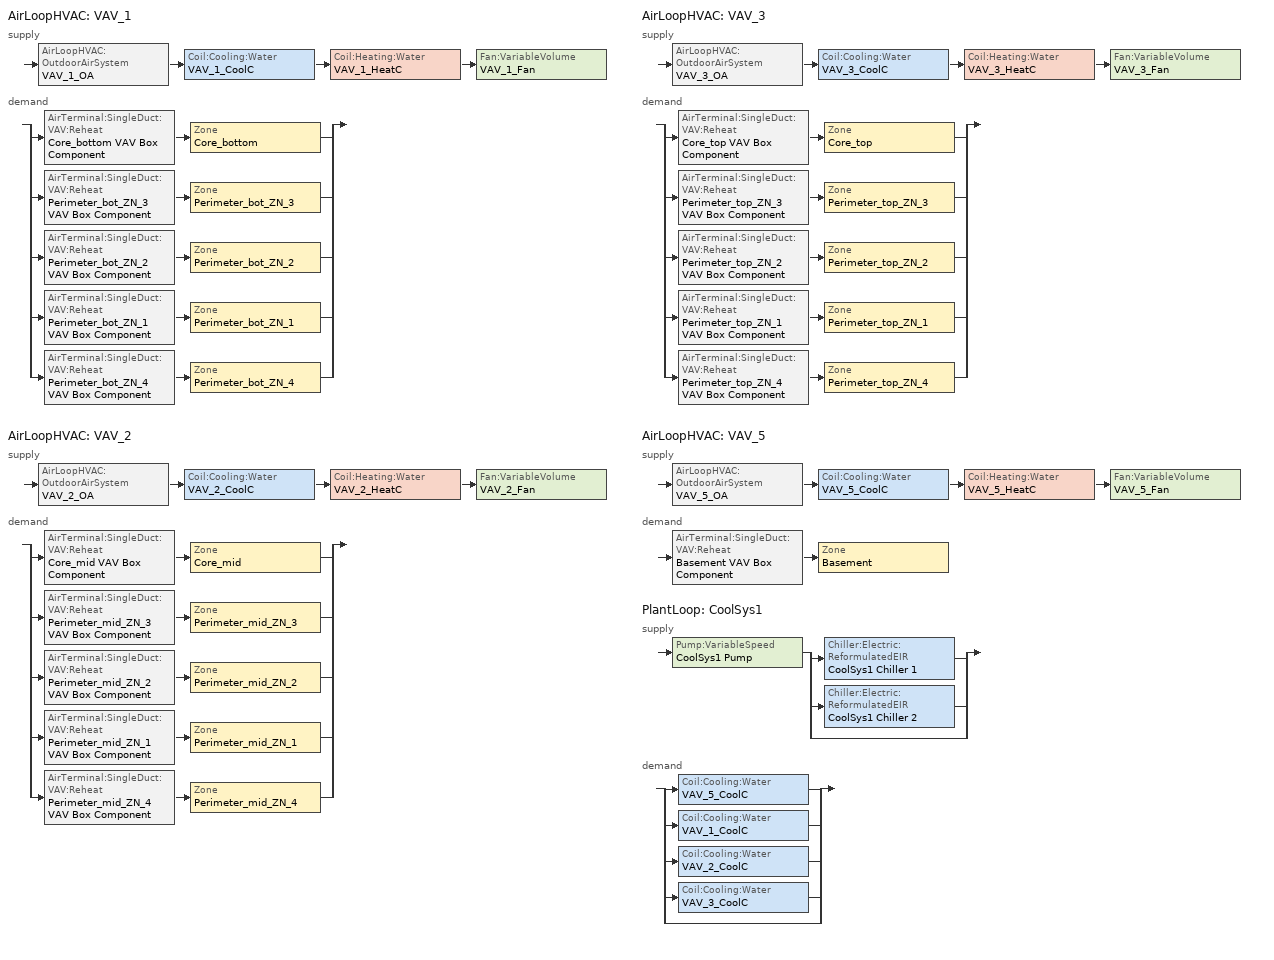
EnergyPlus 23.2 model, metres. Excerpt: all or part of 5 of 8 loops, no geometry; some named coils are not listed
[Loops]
AirLoopHVAC 'VAV_1'
 supply: AirLoopHVAC:OutdoorAirSystem 'VAV_1_OA' > Coil:Cooling:Water 'VAV_1_CoolC' > Coil:Heating:Water 'VAV_1_HeatC' > Fan:VariableVolume 'VAV_1_Fan'
 demand: split
  | AirTerminal:SingleDuct:VAV:Reheat 'Core_bottom VAV Box Component' > Zone 'Core_bottom'
  | AirTerminal:SingleDuct:VAV:Reheat 'Perimeter_bot_ZN_3 VAV Box Component' > Zone 'Perimeter_bot_ZN_3'
  | AirTerminal:SingleDuct:VAV:Reheat 'Perimeter_bot_ZN_2 VAV Box Component' > Zone 'Perimeter_bot_ZN_2'
  | AirTerminal:SingleDuct:VAV:Reheat 'Perimeter_bot_ZN_1 VAV Box Component' > Zone 'Perimeter_bot_ZN_1'
  | AirTerminal:SingleDuct:VAV:Reheat 'Perimeter_bot_ZN_4 VAV Box Component' > Zone 'Perimeter_bot_ZN_4'
AirLoopHVAC 'VAV_2'
 supply: AirLoopHVAC:OutdoorAirSystem 'VAV_2_OA' > Coil:Cooling:Water 'VAV_2_CoolC' > Coil:Heating:Water 'VAV_2_HeatC' > Fan:VariableVolume 'VAV_2_Fan'
 demand: split
  | AirTerminal:SingleDuct:VAV:Reheat 'Core_mid VAV Box Component' > Zone 'Core_mid'
  | AirTerminal:SingleDuct:VAV:Reheat 'Perimeter_mid_ZN_3 VAV Box Component' > Zone 'Perimeter_mid_ZN_3'
  | AirTerminal:SingleDuct:VAV:Reheat 'Perimeter_mid_ZN_2 VAV Box Component' > Zone 'Perimeter_mid_ZN_2'
  | AirTerminal:SingleDuct:VAV:Reheat 'Perimeter_mid_ZN_1 VAV Box Component' > Zone 'Perimeter_mid_ZN_1'
  | AirTerminal:SingleDuct:VAV:Reheat 'Perimeter_mid_ZN_4 VAV Box Component' > Zone 'Perimeter_mid_ZN_4'
AirLoopHVAC 'VAV_3'
 supply: AirLoopHVAC:OutdoorAirSystem 'VAV_3_OA' > Coil:Cooling:Water 'VAV_3_CoolC' > Coil:Heating:Water 'VAV_3_HeatC' > Fan:VariableVolume 'VAV_3_Fan'
 demand: split
  | AirTerminal:SingleDuct:VAV:Reheat 'Core_top VAV Box Component' > Zone 'Core_top'
  | AirTerminal:SingleDuct:VAV:Reheat 'Perimeter_top_ZN_3 VAV Box Component' > Zone 'Perimeter_top_ZN_3'
  | AirTerminal:SingleDuct:VAV:Reheat 'Perimeter_top_ZN_2 VAV Box Component' > Zone 'Perimeter_top_ZN_2'
  | AirTerminal:SingleDuct:VAV:Reheat 'Perimeter_top_ZN_1 VAV Box Component' > Zone 'Perimeter_top_ZN_1'
  | AirTerminal:SingleDuct:VAV:Reheat 'Perimeter_top_ZN_4 VAV Box Component' > Zone 'Perimeter_top_ZN_4'
AirLoopHVAC 'VAV_5'
 supply: AirLoopHVAC:OutdoorAirSystem 'VAV_5_OA' > Coil:Cooling:Water 'VAV_5_CoolC' > Coil:Heating:Water 'VAV_5_HeatC' > Fan:VariableVolume 'VAV_5_Fan'
 demand: AirTerminal:SingleDuct:VAV:Reheat 'Basement VAV Box Component' > Zone 'Basement'
PlantLoop 'CoolSys1'
 supply: Pump:VariableSpeed 'CoolSys1 Pump' > split
  | Chiller:Electric:ReformulatedEIR 'CoolSys1 Chiller 1'
  | Chiller:Electric:ReformulatedEIR 'CoolSys1 Chiller 2'
  | bypass
 demand: split
  | Coil:Cooling:Water 'VAV_5_CoolC'
  | Coil:Cooling:Water 'VAV_1_CoolC'
  | Coil:Cooling:Water 'VAV_2_CoolC'
  | Coil:Cooling:Water 'VAV_3_CoolC'
  | bypass
[AirLoopHVAC] Design supply air flow rate=Autosize
VAV_1; VAV_2; VAV_3; VAV_5
[AirTerminal:SingleDuct:VAV:Reheat] Availability schedule=ALWAYS_ON; Constant minimum air flow fraction=0.3; Convergence tolerance=0.001; Damper heating action=Normal; Maximum air flow rate=Autosize; Maximum flow fraction during reheat=Autosize; Maximum flow per zone floor area during reheat=Autosize; Maximum hot water or steam flow rate=Autosize; Minimum hot water or steam flow rate=0; Zone minimum air flow input method=Constant
Name | Reheat coil
Basement VAV Box Component | Basement VAV Box Reheat Coil
Core_bottom VAV Box Component | Core_bottom VAV Box Reheat Coil
Core_mid VAV Box Component | Core_mid VAV Box Reheat Coil
Core_top VAV Box Component | Core_top VAV Box Reheat Coil
Perimeter_bot_ZN_1 VAV Box Component | Perimeter_bot_ZN_1 VAV Box Reheat Coil
Perimeter_bot_ZN_2 VAV Box Component | Perimeter_bot_ZN_2 VAV Box Reheat Coil
Perimeter_bot_ZN_3 VAV Box Component | Perimeter_bot_ZN_3 VAV Box Reheat Coil
Perimeter_bot_ZN_4 VAV Box Component | Perimeter_bot_ZN_4 VAV Box Reheat Coil
Perimeter_mid_ZN_1 VAV Box Component | Perimeter_mid_ZN_1 VAV Box Reheat Coil
Perimeter_mid_ZN_2 VAV Box Component | Perimeter_mid_ZN_2 VAV Box Reheat Coil
Perimeter_mid_ZN_3 VAV Box Component | Perimeter_mid_ZN_3 VAV Box Reheat Coil
Perimeter_mid_ZN_4 VAV Box Component | Perimeter_mid_ZN_4 VAV Box Reheat Coil
Perimeter_top_ZN_1 VAV Box Component | Perimeter_top_ZN_1 VAV Box Reheat Coil
Perimeter_top_ZN_2 VAV Box Component | Perimeter_top_ZN_2 VAV Box Reheat Coil
Perimeter_top_ZN_3 VAV Box Component | Perimeter_top_ZN_3 VAV Box Reheat Coil
Perimeter_top_ZN_4 VAV Box Component | Perimeter_top_ZN_4 VAV Box Reheat Coil
[Chiller:Electric:ReformulatedEIR] Chiller flow mode type=LeavingSetpointModulated; Cooling capacity function of temperature curve=WC Screw Default 90.1-2004 Cap_fT; Electric input to cooling output ratio function of part load ratio curve=ReformEIRChiller Carrier 19XR 1259kW/6.26COP/Vanes EIRFPLR; Electric input to cooling output ratio function of temperature curve=WC Screw Default 90.1-2004 EIR_fT; Fraction of compressor electric consumption rejected by condenser=1; Leaving chilled water lower temperature limit=2; Maximum part load ratio=1; Minimum part load ratio=0.1; Minimum unloading ratio=0.2; Optimum part load ratio=1; Reference capacity=Autosize; Reference chilled water flow rate=Autosize; Reference condenser water flow rate=Autosize; Reference cop=5.5; Reference leaving chilled water temperature=6.67; Reference leaving condenser water temperature=35
Name | Sizing factor
CoolSys1 Chiller 1 | 0.8
CoolSys1 Chiller 2 | 0.2
[Coil:Cooling:Water] Availability schedule=ALWAYS_ON; Design air flow rate=Autosize; Design inlet air humidity ratio=Autosize; Design inlet air temperature=Autosize; Design inlet water temperature=Autosize; Design outlet air humidity ratio=Autosize; Design outlet air temperature=Autosize; Design water flow rate=Autosize; Heat exchanger configuration=CrossFlow; Type of analysis=SimpleAnalysis
VAV_1_CoolC; VAV_2_CoolC; VAV_3_CoolC; VAV_5_CoolC
[Coil:Heating:Water] Availability schedule=ALWAYS_ON; Maximum water flow rate=Autosize; Performance input method=UFactorTimesAreaAndDesignWaterFlowRate; Rated capacity=Autosize; Rated inlet air temperature=16.6; Rated inlet water temperature=82.2; Rated outlet air temperature=32.2; Rated outlet water temperature=71.1; U factor times area value=Autosize
VAV_1_HeatC; VAV_2_HeatC; VAV_3_HeatC; VAV_5_HeatC
[Controller:OutdoorAir] Economizer control action type=ModulateFlow; Economizer control type=DifferentialDryBulb; Economizer maximum limit dry bulb temperature=28; Economizer maximum limit enthalpy=64000; Economizer minimum limit dry bulb temperature=-100; Lockout type=NoLockout; Maximum outdoor air flow rate=Autosize; Minimum limit type=FixedMinimum; Minimum outdoor air flow rate=Autosize; Minimum outdoor air schedule=MinOA_MotorizedDamper_Sched
VAV_1_OA_Controller; VAV_2_OA_Controller; VAV_3_OA_Controller; VAV_5_OA_Controller
[Controller:WaterCoil] Actuator variable=Flow; Control variable=Temperature; Maximum actuated flow=Autosize; Minimum actuated flow=0
Name | Action | Controller convergence tolerance
VAV_1_CoolC_Controller; VAV_2_CoolC_Controller; VAV_3_CoolC_Controller; VAV_5_CoolC_Controller | Reverse
VAV_1_HeatC_Controller; VAV_2_HeatC_Controller; VAV_3_HeatC_Controller; VAV_5_HeatC_Controller | Normal | 0.0001
[DesignSpecification:OutdoorAir] Outdoor air flow per person=0.0125; Outdoor air method=Flow/Person
SZ DSOA Basement; SZ DSOA Core_bottom; SZ DSOA Core_mid; SZ DSOA Core_top; SZ DSOA Perimeter_bot_ZN_1; SZ DSOA Perimeter_bot_ZN_2; SZ DSOA Perimeter_bot_ZN_3; SZ DSOA Perimeter_bot_ZN_4; SZ DSOA Perimeter_mid_ZN_1; SZ DSOA Perimeter_mid_ZN_2; SZ DSOA Perimeter_mid_ZN_3; SZ DSOA Perimeter_mid_ZN_4; SZ DSOA Perimeter_top_ZN_1; SZ DSOA Perimeter_top_ZN_2; SZ DSOA Perimeter_top_ZN_3; SZ DSOA Perimeter_top_ZN_4
[EnergyManagementSystem:InternalVariable]
Name | Internal data index key | Internal data type
Chil1_Cap | CoolSys1 Chiller 1 | Chiller Nominal Capacity
Chil2_Cap | CoolSys1 Chiller 2 | Chiller Nominal Capacity
CoolSys1_LoopDmnd | CoolSys1 Operation Scheme | Supply Side Current Demand Rate
[EnergyManagementSystem:Program]
Cooling_dispatch_Values: IF CoolSys1_LoopDmnd < 0.0; Set UniformPLR  = CoolSys1_LoopDmnd / totChilCap; Set UniformPLR  =  @min UniformPLR 1.0; SET Chil1_Disptch = UniformPLR*Chil1_Cap; SET Chil2_Disptch = UniformPLR*Chil2_Cap; ELSE; SET Chil1_Disptch = 0.0; SET Chil2_Disptch = 0.0; ENDIF
Init_Chiller_Capacity_Values: Set totChilCap = Chil1_Cap + Chil2_Cap
[EnergyManagementSystem:ProgramCallingManager]
Cooling_dispatch: UserDefinedComponentModel; Cooling_dispatch_Values
Init_Chiller_Capacity: UserDefinedComponentModel; Init_Chiller_Capacity_Values
[Fan:VariableVolume] Availability schedule=HVACOperationSchd; End use subcategory=Fan Energy; Fan power coefficient 1=0.0407599; Fan power coefficient 2=0.088045; Fan power coefficient 3=-0.0729261; Fan power coefficient 4=0.94374; Fan power coefficient 5=0; Fan power minimum air flow rate=0; Fan power minimum flow rate input method=FixedFlowRate; Maximum flow rate=Autosize; Motor in airstream fraction=1
Name | Fan total efficiency | Motor efficiency | Pressure rise
VAV_1_Fan; VAV_3_Fan | 0.6045 | 0.93 | 1017.592
VAV_2_Fan | 0.6175 | 0.95 | 1017.592
VAV_5_Fan | 0.5915 | 0.91 | 1109.648
[PlantEquipmentOperation:UserDefined]
CoolSys1 Operation Scheme: Equipment 1=CoolSys1 Chiller 1; Equipment 2=CoolSys1 Chiller 2; Initialization program calling manager=Init_Chiller_Capacity; Main model program calling manager=Cooling_dispatch
[PlantEquipmentOperationSchemes]
CoolSys1 Loop Operation Scheme List: Control scheme 1=CoolSys1 Operation Scheme; Control scheme 1 schedule=ALWAYS_ON
[PlantLoop]
CoolSys1: Fluid type=Water; Load distribution scheme=UniformLoad; Maximum loop flow rate=Autosize; Maximum loop temperature=98; Minimum loop flow rate=0; Minimum loop temperature=1; Plant equipment operation scheme=CoolSys1 Loop Operation Scheme List; Plant loop volume=Autocalculate
[Pump:VariableSpeed]
CoolSys1 Pump: Design maximum flow rate=Autosize; Design minimum flow rate=0; Design power consumption=Autosize; Design pump head=179352; Fraction of motor inefficiencies to fluid stream=0; Motor efficiency=0.9; Pump control type=Intermittent; Coefficient 1 of the part load performance curve=0; Coefficient 2 of the part load performance curve=1; Coefficient 3 of the part load performance curve=0; Coefficient 4 of the part load performance curve=0
[SetpointManager:MixedAir] Control variable=Temperature
Name | Setpoint node or nodelist
VAV_1_CoolC SAT Manager | VAV_1_CoolC-VAV_1_HeatCNode
VAV_1_HeatC SAT Manager | VAV_1_HeatC-VAV_1_FanNode
VAV_1_OAMixed Air Temp Manager | VAV_1_OA-VAV_1_CoolCNode
VAV_2_CoolC SAT Manager | VAV_2_CoolC-VAV_2_HeatCNode
VAV_2_HeatC SAT Manager | VAV_2_HeatC-VAV_2_FanNode
VAV_2_OAMixed Air Temp Manager | VAV_2_OA-VAV_2_CoolCNode
VAV_3_CoolC SAT Manager | VAV_3_CoolC-VAV_3_HeatCNode
VAV_3_HeatC SAT Manager | VAV_3_HeatC-VAV_3_FanNode
VAV_3_OAMixed Air Temp Manager | VAV_3_OA-VAV_3_CoolCNode
VAV_5_CoolC SAT Manager | VAV_5_CoolC-VAV_5_HeatCNode
VAV_5_HeatC SAT Manager | VAV_5_HeatC-VAV_5_FanNode
VAV_5_OAMixed Air Temp Manager | VAV_5_OA-VAV_5_CoolCNode
[SetpointManager:Scheduled] Control variable=Temperature
Name | Schedule | Setpoint node or nodelist
CoolSys1 Chiller 1 Setpoint Manager | CW-Loop-Temp-Schedule | CoolSys1 Supply Equipment Outlet Node 1
CoolSys1 Chiller 2 Setpoint Manager | CW-Loop-Temp-Schedule | CoolSys1 Supply Equipment Outlet Node 2
CoolSys1 Loop Setpoint Manager | CW-Loop-Temp-Schedule | CoolSys1 Supply Outlet Node
VAV_1 SAT setpoint | Seasonal-Reset-Supply-Air-Temp-Sch | VAV_1 Supply Equipment Outlet Node
VAV_2 SAT setpoint | Seasonal-Reset-Supply-Air-Temp-Sch | VAV_2 Supply Equipment Outlet Node
VAV_3 SAT setpoint | Seasonal-Reset-Supply-Air-Temp-Sch | VAV_3 Supply Equipment Outlet Node
VAV_5 SAT setpoint | Seasonal-Reset-Supply-Air-Temp-Sch | VAV_5 Supply Equipment Outlet Node
[Sizing:Plant]
CoolSys1: Design loop exit temperature=6.67; Loop design temperature difference=6.67; Loop type=Cooling
[Sizing:System] 100 outdoor air in cooling=No; 100 outdoor air in heating=No; Central cooling capacity control method=VAV; Central cooling design supply air humidity ratio=0.0085; Central cooling design supply air temperature=12.8; Central heating design supply air humidity ratio=0.008; Central heating design supply air temperature=16.7; Central heating maximum system air flow ratio=0.3; Cooling design capacity=Autosize; Cooling design capacity method=CoolingDesignCapacity; Cooling supply air flow rate method=DesignDay; Design outdoor air flow rate=Autosize; Heating design capacity=Autosize; Heating design capacity method=HeatingDesignCapacity; Heating supply air flow rate method=DesignDay; Precool design humidity ratio=0.008; Precool design temperature=12.8; Preheat design humidity ratio=0.008; Preheat design temperature=7; Type of load to size on=Sensible; Type of zone sum to use=NonCoincident; Zone maximum outdoor air fraction=1
VAV_1; VAV_2; VAV_3; VAV_5
[Sizing:Zone] Account for dedicated outdoor air system=No; Cooling design air flow method=DesignDay; Dedicated outdoor air high setpoint temperature for design=Autosize; Dedicated outdoor air low setpoint temperature for design=Autosize; Dedicated outdoor air system control strategy=NeutralSupplyAir; Heating design air flow method=DesignDay; Zone cooling design supply air humidity ratio=0.0085; Zone cooling design supply air temperature=12.8; Zone cooling design supply air temperature input method=SupplyAirTemperature; Zone heating design supply air humidity ratio=0.008; Zone heating design supply air temperature=50; Zone heating design supply air temperature input method=SupplyAirTemperature
Name | Design specification outdoor air object
Basement | SZ DSOA Basement
Core_bottom | SZ DSOA Core_bottom
Core_mid | SZ DSOA Core_mid
Core_top | SZ DSOA Core_top
Perimeter_bot_ZN_1 | SZ DSOA Perimeter_bot_ZN_1
Perimeter_bot_ZN_2 | SZ DSOA Perimeter_bot_ZN_2
Perimeter_bot_ZN_3 | SZ DSOA Perimeter_bot_ZN_3
Perimeter_bot_ZN_4 | SZ DSOA Perimeter_bot_ZN_4
Perimeter_mid_ZN_1 | SZ DSOA Perimeter_mid_ZN_1
Perimeter_mid_ZN_2 | SZ DSOA Perimeter_mid_ZN_2
Perimeter_mid_ZN_3 | SZ DSOA Perimeter_mid_ZN_3
Perimeter_mid_ZN_4 | SZ DSOA Perimeter_mid_ZN_4
Perimeter_top_ZN_1 | SZ DSOA Perimeter_top_ZN_1
Perimeter_top_ZN_2 | SZ DSOA Perimeter_top_ZN_2
Perimeter_top_ZN_3 | SZ DSOA Perimeter_top_ZN_3
Perimeter_top_ZN_4 | SZ DSOA Perimeter_top_ZN_4
[ThermostatSetpoint:DualSetpoint] Cooling setpoint temperature schedule=CLGSETP_SCH; Heating setpoint temperature schedule=HTGSETP_SCH
Basement DualSPSched; Core_bottom DualSPSched; Core_mid DualSPSched; Core_top DualSPSched; Perimeter_bot_ZN_1 DualSPSched; Perimeter_bot_ZN_2 DualSPSched; Perimeter_bot_ZN_3 DualSPSched; Perimeter_bot_ZN_4 DualSPSched; Perimeter_mid_ZN_1 DualSPSched; Perimeter_mid_ZN_2 DualSPSched; Perimeter_mid_ZN_3 DualSPSched; Perimeter_mid_ZN_4 DualSPSched; Perimeter_top_ZN_1 DualSPSched; Perimeter_top_ZN_2 DualSPSched; Perimeter_top_ZN_3 DualSPSched; Perimeter_top_ZN_4 DualSPSched
[ZoneControl:Thermostat] Control type schedule=Dual Zone Control Type Sched
Name | Zone or zonelist | Control 1
Basement Thermostat | Basement | Basement DualSPSched
Core_bottom Thermostat | Core_bottom | Core_bottom DualSPSched
Core_mid Thermostat | Core_mid | Core_mid DualSPSched
Core_top Thermostat | Core_top | Core_top DualSPSched
Perimeter_bot_ZN_1 Thermostat | Perimeter_bot_ZN_1 | Perimeter_bot_ZN_1 DualSPSched
Perimeter_bot_ZN_2 Thermostat | Perimeter_bot_ZN_2 | Perimeter_bot_ZN_2 DualSPSched
Perimeter_bot_ZN_3 Thermostat | Perimeter_bot_ZN_3 | Perimeter_bot_ZN_3 DualSPSched
Perimeter_bot_ZN_4 Thermostat | Perimeter_bot_ZN_4 | Perimeter_bot_ZN_4 DualSPSched
Perimeter_mid_ZN_1 Thermostat | Perimeter_mid_ZN_1 | Perimeter_mid_ZN_1 DualSPSched
Perimeter_mid_ZN_2 Thermostat | Perimeter_mid_ZN_2 | Perimeter_mid_ZN_2 DualSPSched
Perimeter_mid_ZN_3 Thermostat | Perimeter_mid_ZN_3 | Perimeter_mid_ZN_3 DualSPSched
Perimeter_mid_ZN_4 Thermostat | Perimeter_mid_ZN_4 | Perimeter_mid_ZN_4 DualSPSched
Perimeter_top_ZN_1 Thermostat | Perimeter_top_ZN_1 | Perimeter_top_ZN_1 DualSPSched
Perimeter_top_ZN_2 Thermostat | Perimeter_top_ZN_2 | Perimeter_top_ZN_2 DualSPSched
Perimeter_top_ZN_3 Thermostat | Perimeter_top_ZN_3 | Perimeter_top_ZN_3 DualSPSched
Perimeter_top_ZN_4 Thermostat | Perimeter_top_ZN_4 | Perimeter_top_ZN_4 DualSPSched
[Zone equipment]
Basement: Basement VAV Box Component
Core_bottom: Core_bottom VAV Box Component
Core_mid: Core_mid VAV Box Component
Core_top: Core_top VAV Box Component
Perimeter_bot_ZN_1: Perimeter_bot_ZN_1 VAV Box Component
Perimeter_bot_ZN_2: Perimeter_bot_ZN_2 VAV Box Component
Perimeter_bot_ZN_3: Perimeter_bot_ZN_3 VAV Box Component
Perimeter_bot_ZN_4: Perimeter_bot_ZN_4 VAV Box Component
Perimeter_mid_ZN_1: Perimeter_mid_ZN_1 VAV Box Component
Perimeter_mid_ZN_2: Perimeter_mid_ZN_2 VAV Box Component
Perimeter_mid_ZN_3: Perimeter_mid_ZN_3 VAV Box Component
Perimeter_mid_ZN_4: Perimeter_mid_ZN_4 VAV Box Component
Perimeter_top_ZN_1: Perimeter_top_ZN_1 VAV Box Component
Perimeter_top_ZN_2: Perimeter_top_ZN_2 VAV Box Component
Perimeter_top_ZN_3: Perimeter_top_ZN_3 VAV Box Component
Perimeter_top_ZN_4: Perimeter_top_ZN_4 VAV Box Component
[Curve:Bicubic]
ReformEIRChiller Carrier 19XR 1259kW/6.26COP/Vanes EIRFPLR: Input unit type for x=Temperature; Input unit type for y=Dimensionless; Maximum value of x=34.97; Maximum value of y=1.03; Minimum value of x=14.56; Minimum value of y=0.18; Output unit type=Dimensionless; Coefficient1 constant=0.0460213; Coefficient2 x=0.0243394; Coefficient3 x 2=6.39453e-05; Coefficient4 y=-0.364856; Coefficient5 y 2=1.854759; Coefficient6 x y=-0.0280935; Coefficient7 x 3=0; Coefficient8 y 3=-0.482152; Coefficient9 x 2 y=0; Coefficient10 x y 2=0
[Curve:Biquadratic] Maximum value of x=20; Maximum value of y=50; Minimum value of x=0; Minimum value of y=0
Name | Coefficient1 constant | Coefficient2 x | Coefficient3 x 2 | Coefficient4 y | Coefficient5 y 2 | Coefficient6 x y
WC Screw Default 90.1-2004 Cap_fT | 0.906115 | 0.0292277 | -0.0003647 | -0.0009709 | -9.05e-05 | 0.0002527
WC Screw Default 90.1-2004 EIR_fT | 0.36171 | -0.0229833 | -0.0009519 | 0.0131889 | 0.0003752 | -0.0007059
[Schedule:Compact]
ALWAYS_ON: Through: 12/31, For: AllDays, Until: 24:00, 1
CLGSETP_SCH: Through: 12/31, For: Weekdays SummerDesignDay, Until: 06:00, 26.7, Until: 22:00, 24, Until: 24:00, 26.7, For: Saturday, Until: 06:00, 26.7, Until: 18:00, 24, Until: 24:00, 26.7, For WinterDesignDay, Until: 24:00, 26.7, For: AllOtherDays, Until: 24:00, 26.7
CW-Loop-Temp-Schedule: Through: 12/31, For: AllDays, Until: 24:00, 6.7
Dual Zone Control Type Sched: Through: 12/31, For: AllDays, Until: 24:00, 4
HTGSETP_SCH: Through: 12/31, For: Weekdays, Until: 06:00, 15.6, Until: 22:00, 21, Until: 24:00, 15.6, For SummerDesignDay, Until: 24:00, 15.6, For: Saturday, Until: 06:00, 15.6, Until: 18:00, 21, Until: 24:00, 15.6, For: WinterDesignDay, Until: 24:00, 21, For: AllOtherDays, Until: 24:00, 15.6
HVACOperationSchd: Through: 12/31, For: Weekdays SummerDesignDay, Until: 06:00, 0, Until: 22:00, 1, Until: 24:00, 0, For: Saturday WinterDesignDay, Until: 06:00, 0, Until: 18:00, 1, Until: 24:00, 0, For: AllOtherDays, Until: 24:00, 0
MinOA_MotorizedDamper_Sched: Through: 12/31, For: Weekdays SummerDesignDay, Until: 07:00, 0, Until: 22:00, 1, Until: 24:00, 0, For: Saturday WinterDesignDay, Until: 07:00, 0, Until: 18:00, 1, Until: 24:00, 0, For: AllOtherDays, Until: 24:00, 0
Seasonal-Reset-Supply-Air-Temp-Sch: Through: 12/31, For: AllDays, Until: 24:00, 12.8
